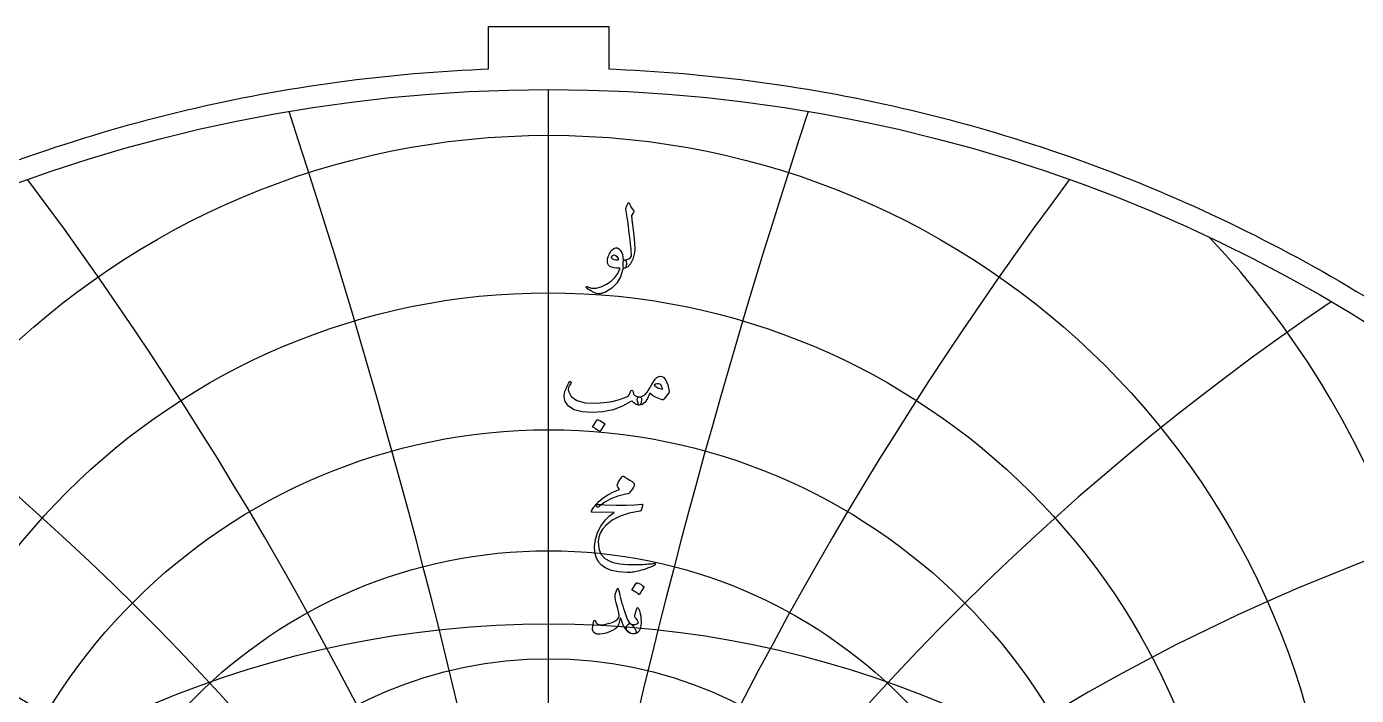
# Model space of a CAD drawing. Header units: millimetres. Extents: x -59 to 59, y -59 to 61.
# Drawn here: x -19.7 to 30.5, y 35.6 to 60.9 of the extents above; entities that cross this region are included whole.
import ezdxf

# ---------------------------------------------------------------- set-up
doc = ezdxf.new("R2010")
doc.units = ezdxf.units.MM
for name, color, linetype in [('CUT_OUTER', 1, 'Continuous'), ('ENGRAVE', 7, 'Continuous'), ('ENGRAVE_FINE', 8, 'Continuous'), ('TEXT', 5, 'Continuous')]:
    doc.layers.add(name, color=color, linetype=linetype)

msp = doc.modelspace()

# ---------------------------------------------------------------- linework, layer by layer
at = {"layer": 'CUT_OUTER'}
msp.add_lwpolyline([(-19.986, 55.8571), (-19.6429, 55.9787), (-19.299, 56.0982), (-18.9545, 56.2155), (-18.6092, 56.3308), (-18.2632, 56.4439), (-17.9165, 56.5549), (-17.5692, 56.6637), (-17.2211, 56.7705), (-16.8725, 56.8751), (-16.5232, 56.9775), (-16.1733, 57.0779), (-15.8227, 57.176), (-15.4716, 57.272), (-15.1199, 57.3659), (-14.7676, 57.4576), (-14.4148, 57.5471), (-14.0614, 57.6345), (-13.7075, 57.7197), (-13.3531, 57.8027), (-12.9982, 57.8835), (-12.6428, 57.9622), (-12.2869, 58.0387), (-11.9305, 58.113), (-11.5737, 58.1851), (-11.2165, 58.255), (-10.8588, 58.3227), (-10.5008, 58.3883), (-10.1423, 58.4516), (-9.7835, 58.5127), (-9.4243, 58.5717), (-9.0647, 58.6284), (-8.7048, 58.6829), (-8.3446, 58.7352), (-7.984, 58.7853), (-7.6232, 58.8332), (-7.262, 58.8788), (-6.9006, 58.9223), (-6.5389, 58.9635), (-6.177, 59.0025), (-5.8149, 59.0393), (-5.4525, 59.0739), (-5.0899, 59.1062), (-4.7272, 59.1364), (-4.3642, 59.1643), (-4.0011, 59.1899), (-3.6379, 59.2134), (-3.2745, 59.2346), (-2.9109, 59.2535), (-2.5473, 59.2703), (-2.275, 59.2812), (-2.275, 60.885), (2.275, 60.885), (2.275, 59.2812), (2.5473, 59.2703), (2.9109, 59.2535), (3.2745, 59.2346), (3.6379, 59.2134), (4.0011, 59.1899), (4.3642, 59.1643), (4.7272, 59.1364), (5.0899, 59.1062), (5.4525, 59.0739), (5.8149, 59.0393), (6.177, 59.0025), (6.5389, 58.9635), (6.9006, 58.9223), (7.262, 58.8788), (7.6232, 58.8332), (7.984, 58.7853), (8.3446, 58.7352), (8.7048, 58.6829), (9.0647, 58.6284), (9.4243, 58.5717), (9.7835, 58.5127), (10.1423, 58.4516), (10.5008, 58.3883), (10.8588, 58.3227), (11.2165, 58.255), (11.5737, 58.1851), (11.9305, 58.113), (12.2869, 58.0387), (12.6428, 57.9622), (12.9982, 57.8835), (13.3531, 57.8027), (13.7075, 57.7197), (14.0614, 57.6345), (14.4148, 57.5471), (14.7676, 57.4576), (15.1199, 57.3659), (15.4716, 57.272), (15.8227, 57.176), (16.1733, 57.0779), (16.5232, 56.9775), (16.8725, 56.8751), (17.2211, 56.7705), (17.5692, 56.6637), (17.9165, 56.5549), (18.2632, 56.4439), (18.6092, 56.3308), (18.9545, 56.2155), (19.299, 56.0982), (19.6429, 55.9787), (19.986, 55.8571), (20.3283, 55.7334), (20.6699, 55.6076), (21.0108, 55.4798), (21.3508, 55.3498), (21.69, 55.2177), (22.0284, 55.0836), (22.366, 54.9474), (22.7027, 54.8092), (23.0386, 54.6688), (23.3736, 54.5264), (23.7077, 54.382), (24.0409, 54.2355), (24.3733, 54.087), (24.7047, 53.9364), (25.0352, 53.7838), (25.3647, 53.6292), (25.6933, 53.4725), (26.0209, 53.3139), (26.3475, 53.1532), (26.6732, 52.9905), (26.9978, 52.8259), (27.3215, 52.6592), (27.6441, 52.4906), (27.9656, 52.32), (28.2861, 52.1474), (28.6056, 51.9729), (28.9239, 51.7964), (29.2412, 51.6179), (29.5574, 51.4375), (29.8724, 51.2552), (30.1863, 51.0709), (30.4991, 50.8847), (30.8108, 50.6967)], dxfattribs=at)
at = {"layer": 'ENGRAVE'}
msp.add_lwpolyline([(0, -58.5), (0, 58.5)], dxfattribs=at)
for centre, radius in [((0, 0), 58.5), ((0, 27.0473), 29.7251), ((0, 25.0744), 25.7428), ((0, 23.4868), 22.1496), ((0, 22.2075), 18.8572), ((0, 0), 38.2935), ((0, 21.1807), 15.7989)]:
    msp.add_circle(centre, radius, dxfattribs=at)
for centre, radius, start, end in [((0, 29.5146), 34.2165, 136.88769, 43.11231), ((0, 32.6337), 39.3859, 161.726, 18.274), ((0, 36.6399), 45.4807, 179.80623, 0.19377)]:
    msp.add_arc(centre, radius, start, end, dxfattribs=at)
at = {"layer": 'ENGRAVE_FINE'}
for centre, radius, start, end in [((-275.5966, -29.9181), 279.8482, 3.451, 18.239562), ((-275.5966, -29.9181), 279.8482, 3.451, 18.239562), ((275.5966, -29.9181), 279.8482, 161.760438, 176.549), ((275.5966, -29.9181), 279.8482, 161.760438, 176.549), ((-133.514, -29.9181), 142.0826, 6.94881, 36.750249), ((-133.514, -29.9181), 142.0826, 6.94881, 36.750249), ((133.514, -29.9181), 142.0826, 143.249751, 173.05119), ((133.514, -29.9181), 142.0826, 143.249751, 173.05119), ((-84.1692, -29.9181), 97.1902, 10.542635, 55.81567), ((-84.1692, -29.9181), 97.1902, 10.542635, 55.81567), ((84.1692, -29.9181), 97.1902, 124.18433, 169.457365), ((84.1692, -29.9181), 97.1902, 124.18433, 169.457365), ((-57.9134, -29.9181), 75.6006, 14.286701, 75.731907), ((-57.9134, -29.9181), 75.6006, 14.286701, 75.731907), ((57.9134, -29.9181), 75.6006, 104.268093, 165.713299), ((57.9134, -29.9181), 75.6006, 104.268093, 165.713299)]:
    msp.add_arc(centre, radius, start, end, dxfattribs=at)
at = {"layer": 'TEXT'}
for points in [[(2.9234, 54.0301), (2.9468, 54.0865), (2.9649, 54.1312), (2.9779, 54.1643), (2.9857, 54.1857), (2.9918, 54.1994), (2.9995, 54.2091), (3.0091, 54.2149), (3.0203, 54.2169), (3.0331, 54.2147), (3.0437, 54.2082), (3.0521, 54.1974), (3.0584, 54.1823), (3.0871, 54.1081), (3.1215, 54.0413), (3.1615, 53.9818), (3.2071, 53.9297), (3.2199, 53.9131), (3.2236, 53.8943), (3.2181, 53.8733), (3.2037, 53.8501), (3.1275, 53.7429), (3.1327, 53.6949), (3.1379, 53.6478), (3.1431, 53.6015), (3.1483, 53.5561), (3.1535, 53.5115), (3.1587, 53.4679), (3.1639, 53.425), (3.1691, 53.3831), (3.2169, 52.9947), (3.246, 52.6912), (3.2566, 52.4723), (3.2486, 52.3383), (3.1833, 52.095), (3.0981, 51.9153), (2.9931, 51.7992), (2.8681, 51.7467), (2.8646, 51.7467), (2.8612, 51.7467), (2.8577, 51.7467), (2.8542, 51.7467), (2.8337, 51.7661), (2.8205, 51.8107), (2.8147, 51.8803), (2.8162, 51.975), (2.8194, 52.01), (2.8292, 52.0355), (2.8454, 52.0515), (2.8681, 52.058), (2.9559, 52.0756), (3.0289, 52.1073), (3.0873, 52.1534), (3.131, 52.2137), (3.1281, 52.2862), (3.1228, 52.3685), (3.1151, 52.4609), (3.1051, 52.5631), (3.0928, 52.6749), (3.0787, 52.7958), (3.0626, 52.9258), (3.0445, 53.0648), (3.0279, 53.2015), (3.0125, 53.3243), (2.9985, 53.4333), (2.9857, 53.5284), (2.9747, 53.6097), (2.9658, 53.6772), (2.9591, 53.7308), (2.9546, 53.7706), (2.92, 53.9678), (2.9189, 53.9872), (2.9191, 54.0041), (2.9206, 54.0184), (2.9234, 54.0301)], [(2.7989, 51.7086), (2.7178, 51.4238), (2.5818, 51.1853), (2.3909, 50.9931), (2.145, 50.8471), (2.1106, 50.8323), (2.0767, 50.819), (2.0432, 50.8073), (2.0101, 50.797), (1.9776, 50.7884), (1.9461, 50.7818), (1.9154, 50.7772), (1.8855, 50.7745), (1.8111, 50.7851), (1.7125, 50.8238), (1.5897, 50.8906), (1.4427, 50.9855), (1.4269, 50.9992), (1.4176, 51.0123), (1.4148, 51.0251), (1.4185, 51.0374), (1.4267, 51.0469), (1.4375, 51.0513), (1.4509, 51.0504), (1.4669, 51.0444), (1.6198, 50.9948), (1.7912, 50.995), (1.9813, 51.045), (2.19, 51.1447), (2.3604, 51.2604), (2.5013, 51.3964), (2.6129, 51.5527), (2.6951, 51.7294), (2.6944, 51.7356), (2.6925, 51.7406), (2.6893, 51.7443), (2.6847, 51.7467), (2.5656, 51.7536), (2.4642, 51.7674), (2.3805, 51.7882), (2.3145, 51.8159), (2.2635, 51.8587), (2.2315, 51.9179), (2.2185, 51.9936), (2.2246, 52.0857), (2.2265, 52.0979), (2.2289, 52.1104), (2.2317, 52.123), (2.235, 52.1359), (2.2386, 52.1492), (2.2427, 52.1631), (2.2473, 52.1777), (2.2522, 52.193), (2.2929, 52.2918), (2.3422, 52.3737), (2.4002, 52.4388), (2.4667, 52.487), (2.5349, 52.5134), (2.5974, 52.513), (2.6542, 52.4857), (2.7055, 52.4317), (2.7502, 52.3564), (2.7842, 52.2691), (2.8073, 52.1696), (2.8196, 52.058), (2.8264, 52.0581), (2.833, 52.0585), (2.8394, 52.059), (2.8456, 52.0598), (2.8517, 52.0605), (2.8581, 52.0611), (2.8647, 52.0614), (2.8715, 52.0615), (2.8949, 52.0565), (2.913, 52.0416), (2.926, 52.0167), (2.9338, 51.9819), (2.937, 51.9437), (2.9364, 51.9049), (2.9319, 51.8658), (2.9234, 51.8262), (2.9124, 51.7914), (2.9001, 51.7666), (2.8865, 51.7516), (2.8715, 51.7467), (2.8058, 51.7467), (2.8054, 51.7404), (2.8041, 51.732), (2.8019, 51.7214), (2.7989, 51.7086)], [(2.6328, 52.0961), (2.5965, 52.1594), (2.5567, 52.2042), (2.5135, 52.2304), (2.4667, 52.2379), (2.4389, 52.2306), (2.414, 52.2189), (2.3922, 52.2029), (2.3733, 52.1826), (2.3673, 52.1718), (2.3664, 52.1601), (2.3707, 52.1476), (2.3803, 52.1341), (2.4159, 52.1028), (2.4676, 52.0814), (2.5353, 52.0699), (2.619, 52.0684), (2.6276, 52.0701), (2.6328, 52.0753), (2.6345, 52.084), (2.6328, 52.0961)], [(0.7888, 47.4447), (0.8011, 47.4581), (0.8139, 47.4637), (0.8271, 47.4615), (0.8407, 47.4516), (0.8511, 47.4386), (0.8545, 47.4239), (0.8511, 47.4075), (0.8407, 47.3893), (0.7879, 47.3076), (0.7542, 47.2319), (0.7395, 47.1623), (0.7438, 47.0987), (0.8522, 46.8898), (1.063, 46.7441), (1.3763, 46.6615), (1.7921, 46.642), (2.1007, 46.6647), (2.3967, 46.7121), (2.6802, 46.7841), (2.9511, 46.8807), (2.9989, 46.909), (3.0385, 46.9525), (3.0698, 47.0111), (3.093, 47.0848), (3.1007, 47.1058), (3.1137, 47.1203), (3.1319, 47.1283), (3.1552, 47.1298), (3.1719, 47.1227), (3.1838, 47.1082), (3.1909, 47.0864), (3.1933, 47.0572), (3.2095, 46.9849), (3.2547, 46.9309), (3.3289, 46.895), (3.432, 46.8773), (3.4692, 46.869), (3.4943, 46.8479), (3.5072, 46.8137), (3.5081, 46.7666), (3.4956, 46.6788), (3.4787, 46.6161), (3.4575, 46.5784), (3.432, 46.5659), (3.3561, 46.5758), (3.2841, 46.6057), (3.216, 46.6554), (3.1518, 46.725), (3.1464, 46.7278), (3.1371, 46.7259), (3.1239, 46.7192), (3.1068, 46.7077), (2.7842, 46.5261), (2.4322, 46.3964), (2.0507, 46.3185), (1.6399, 46.2926), (1.2602, 46.3185), (0.9652, 46.3964), (0.7551, 46.5261), (0.6297, 46.7077), (0.6011, 46.8092), (0.5916, 46.9127), (0.6011, 47.0185), (0.6297, 47.1264), (0.6682, 47.2267), (0.7075, 47.3132), (0.7477, 47.3858), (0.7888, 47.4447)], [(4.2346, 47.6661), (4.343, 47.6276), (4.4327, 47.519), (4.5039, 47.3404), (4.5564, 47.0918), (4.5583, 47.0738), (4.5573, 47.058), (4.5532, 47.0444), (4.546, 47.0329), (4.3557, 46.7942), (4.3425, 46.7797), (4.3272, 46.7709), (4.3097, 46.7676), (4.29, 46.77), (4.1607, 46.8141), (4.0392, 46.8703), (3.9254, 46.9387), (3.8195, 47.0191), (3.7341, 46.8208), (3.6404, 46.6792), (3.5386, 46.5942), (3.4285, 46.5659), (3.4162, 46.5704), (3.4035, 46.5841), (3.3903, 46.6068), (3.3766, 46.6385), (3.3557, 46.7173), (3.3481, 46.7804), (3.3539, 46.828), (3.3732, 46.86), (3.3844, 46.8675), (3.3974, 46.8729), (3.4121, 46.8762), (3.4285, 46.8773), (3.5072, 46.8907), (3.5842, 46.9274), (3.6595, 46.9875), (3.733, 47.071), (3.7652, 47.1194), (3.8134, 47.199), (3.8776, 47.3097), (3.9579, 47.4516), (4.0206, 47.5454), (4.0876, 47.6124), (4.159, 47.6527), (4.2346, 47.6661)], [(3.9855, 47.327), (4.0504, 47.273), (4.1239, 47.2284), (4.2061, 47.1934), (4.2969, 47.1679), (4.2919, 47.236), (4.2736, 47.2916), (4.2418, 47.3346), (4.1966, 47.3651), (4.1445, 47.3809), (4.0919, 47.3798), (4.039, 47.3618), (3.9855, 47.327)], [(1.8371, 46.0089), (1.8414, 46.0132), (1.8475, 46.0158), (1.8553, 46.0167), (1.8648, 46.0158), (1.932, 45.9886), (1.9954, 45.9553), (2.0548, 45.9159), (2.1104, 45.8705), (2.1158, 45.8636), (2.1182, 45.8567), (2.1175, 45.8497), (2.1139, 45.8428), (1.9513, 45.5799), (1.9452, 45.5736), (1.9374, 45.5721), (1.9279, 45.5753), (1.9167, 45.5833), (1.9069, 45.5903), (1.8916, 45.6006), (1.8706, 45.6145), (1.844, 45.6318), (1.8114, 45.6525), (1.7722, 45.6768), (1.7266, 45.7044), (1.6745, 45.7356), (1.6676, 45.7408), (1.6641, 45.7459), (1.6641, 45.7511), (1.6676, 45.7563)], [(2.92, 43.2017), (2.6177, 43.1227), (2.3509, 43.0209), (2.1195, 42.8961), (1.9236, 42.7484), (1.8935, 42.7257), (1.8656, 42.713), (1.8399, 42.7102), (1.8163, 42.7173), (1.7889, 42.75), (1.793, 42.796), (1.8287, 42.8555), (1.8959, 42.9283), (2.0548, 43.0602), (2.2375, 43.1792), (2.444, 43.2851), (2.6743, 43.3781), (2.6086, 43.475), (2.5963, 43.4992), (2.5904, 43.5234), (2.5911, 43.5476), (2.5982, 43.5718), (2.6447, 43.6642), (2.6873, 43.7405), (2.726, 43.8008), (2.7608, 43.8452), (2.7831, 43.8661), (2.8049, 43.8772), (2.8263, 43.8782), (2.8473, 43.8694), (2.9691, 43.8006), (3.0713, 43.7362), (3.1541, 43.6761), (3.2175, 43.6203), (3.2298, 43.6023), (3.2357, 43.5796), (3.235, 43.5522), (3.2279, 43.5199), (3.2056, 43.4696), (3.1699, 43.4084), (3.1208, 43.3364), (3.0584, 43.2536), (3.0419, 43.2412), (3.0134, 43.2285), (2.9727, 43.2153), (2.92, 43.2017)], [(2.1035, 42.8003), (2.5474, 42.7848), (2.9312, 42.783), (3.2549, 42.7951), (3.5185, 42.8211), (3.5266, 42.8221), (3.5336, 42.8215), (3.5396, 42.8195), (3.5444, 42.8159), (3.548, 42.811), (3.5501, 42.8051), (3.5506, 42.7981), (3.5496, 42.79), (3.5428, 42.7584), (3.5362, 42.7294), (3.5298, 42.703), (3.5237, 42.6792), (3.5177, 42.6581), (3.512, 42.6395), (3.5065, 42.6235), (3.5012, 42.6101), (3.4899, 42.5886), (3.477, 42.5729), (3.4623, 42.5627), (3.4458, 42.5582), (3.0462, 42.4857), (2.6985, 42.3722), (2.4027, 42.2176), (2.1588, 42.0219), (2.0356, 41.8811), (1.9461, 41.7322), (1.8903, 41.575), (1.8682, 41.4095), (1.8894, 41.1499), (1.9737, 40.9382), (2.1212, 40.7745), (2.3318, 40.6588), (2.441, 40.6238), (2.561, 40.5948), (2.6918, 40.5719), (2.8335, 40.555), (2.9857, 40.544), (3.1483, 40.5386), (3.3213, 40.5388), (3.5047, 40.5446), (3.5698, 40.5483), (3.634, 40.5524), (3.697, 40.557), (3.7589, 40.5619), (3.8194, 40.5673), (3.8779, 40.5732), (3.9344, 40.5794), (3.989, 40.5861), (4.0057, 40.587), (4.0176, 40.5827), (4.0247, 40.5732), (4.0271, 40.5585), (4.0258, 40.5414), (4.0219, 40.5282), (4.0154, 40.5189), (4.0063, 40.5135), (3.9086, 40.4722), (3.816, 40.4348), (3.7287, 40.4013), (3.6465, 40.3716), (3.5697, 40.3457), (3.4986, 40.3232), (3.4331, 40.3042), (3.3732, 40.2886), (3.3169, 40.2771), (3.262, 40.267), (3.2087, 40.2581), (3.157, 40.2506), (3.1065, 40.2447), (3.0571, 40.241), (3.0087, 40.2395), (2.9615, 40.2402), (2.6389, 40.2653), (2.3699, 40.3197), (2.1545, 40.4036), (1.9928, 40.5169), (1.8741, 40.6586), (1.7912, 40.824), (1.7443, 41.0132), (1.7333, 41.2262), (1.7672, 41.4904), (1.8483, 41.7469), (1.9766, 41.9955), (2.1519, 42.2364), (2.2205, 42.3093), (2.2981, 42.3791), (2.3848, 42.4459), (2.4806, 42.5097), (1.6433, 42.5166), (1.6232, 42.5253), (1.6148, 42.5409), (1.618, 42.5633), (1.633, 42.5928), (1.6611, 42.6356), (1.6866, 42.6741), (1.7095, 42.7082), (1.7298, 42.7381), (1.7476, 42.7634), (1.7627, 42.7839), (1.7752, 42.7997), (1.7852, 42.8107), (1.8077, 42.8127), (1.8682, 42.8116), (1.9668, 42.8075), (2.1035, 42.8003)], [(3.3196, 39.8465), (3.3239, 39.8508), (3.3299, 39.8534), (3.3377, 39.8543), (3.3472, 39.8534), (3.4145, 39.8262), (3.4778, 39.7929), (3.5373, 39.7535), (3.5929, 39.7081), (3.5983, 39.7012), (3.6007, 39.6943), (3.6, 39.6874), (3.5963, 39.6804), (3.4337, 39.4175), (3.4277, 39.4112), (3.4199, 39.4097), (3.4104, 39.413), (3.3991, 39.421), (3.3894, 39.4279), (3.3741, 39.4383), (3.3531, 39.4521), (3.3265, 39.4694), (3.2938, 39.4902), (3.2547, 39.5144), (3.2091, 39.5421), (3.157, 39.5732), (3.15, 39.5784), (3.1466, 39.5836), (3.1466, 39.5888), (3.15, 39.5939)], [(2.6518, 39.549), (2.6717, 39.4583), (2.6934, 39.366), (2.7167, 39.2723), (2.7418, 39.1771), (2.7686, 39.0799), (2.7971, 38.9803), (2.8274, 38.8783), (2.8594, 38.774), (2.9241, 38.5863), (2.9831, 38.4453), (3.0365, 38.3511), (3.0843, 38.3035), (3.126, 38.2752), (3.1682, 38.2352), (3.2108, 38.1835), (3.2538, 38.1201), (3.2945, 38.0416), (3.3057, 37.9826), (3.2876, 37.943), (3.24, 37.9229), (3.0862, 37.9385), (2.9502, 38.0406), (2.832, 38.2291), (2.7314, 38.5041), (2.7293, 38.5087), (2.7262, 38.5119), (2.7223, 38.5139), (2.7176, 38.5145), (2.7141, 38.5139), (2.7107, 38.5119), (2.7072, 38.5087), (2.7037, 38.5041), (2.694, 38.4596), (2.6821, 38.4125), (2.6681, 38.3627), (2.6518, 38.3104), (2.6341, 38.2609), (2.6155, 38.2196), (2.5961, 38.1865), (2.5757, 38.1616), (2.5026, 38.0979), (2.4114, 38.0414), (2.302, 37.9923), (2.1744, 37.9506), (2.0447, 37.9197), (1.9322, 37.9065), (1.8371, 37.911), (1.7592, 37.9333), (1.6926, 37.9891), (1.6624, 38.0873), (1.6684, 38.2278), (1.7108, 38.4107), (1.7149, 38.4168), (1.7203, 38.4211), (1.727, 38.4237), (1.735, 38.4246), (1.7445, 38.4235), (1.7523, 38.4203), (1.7584, 38.4148), (1.7627, 38.4073), (1.7791, 38.369), (1.7973, 38.3372), (1.8172, 38.3119), (1.8388, 38.2931), (1.9063, 38.268), (1.998, 38.262), (2.1139, 38.2749), (2.254, 38.3069), (2.4034, 38.355), (2.5195, 38.409), (2.6023, 38.4691), (2.6518, 38.5353), (2.6601, 38.6023), (2.6467, 38.7169), (2.6116, 38.8791), (2.555, 39.0888), (2.5277, 39.1993), (2.5117, 39.2886), (2.507, 39.3567), (2.5135, 39.4037), (2.5792, 39.5905), (2.5863, 39.6102), (2.5939, 39.6242), (2.6019, 39.6327), (2.6103, 39.6355), (2.6207, 39.6301), (2.6311, 39.6138), (2.6415, 39.5868), (2.6518, 39.549)], [(3.3507, 38.4315), (3.3304, 38.4654), (3.3109, 38.4946), (3.2923, 38.5191), (3.2746, 38.5387), (3.2618, 38.5556), (3.2547, 38.5751), (3.2532, 38.5971), (3.2573, 38.6218), (3.3299, 38.8847), (3.3401, 38.9076), (3.3533, 38.9141), (3.3695, 38.9042), (3.3888, 38.8778), (3.4177, 38.8218), (3.4424, 38.7541), (3.4627, 38.6748), (3.4787, 38.5837), (3.488, 38.4964), (3.4917, 38.4107), (3.4897, 38.3268), (3.4822, 38.2447), (3.4698, 38.1731), (3.4536, 38.1106), (3.4335, 38.0572), (3.4095, 38.0129), (3.3799, 37.98), (3.3395, 37.9541), (3.2882, 37.935), (3.2261, 37.9229), (3.1626, 37.9205), (3.1033, 37.9307), (3.0484, 37.9534), (2.9978, 37.9887), (2.9587, 38.0334), (2.9381, 38.0847), (2.9362, 38.1424), (2.9528, 38.2066), (2.9794, 38.2592), (3.0108, 38.2922), (3.0469, 38.3059), (3.0878, 38.3), (3.182, 38.2773), (3.2642, 38.2749), (3.3343, 38.2929), (3.3922, 38.3312), (3.3935, 38.3413), (3.387, 38.3614), (3.3728, 38.3915), (3.3507, 38.4315)]]:
    msp.add_lwpolyline(points, close=True, dxfattribs=at)

doc.saveas('drawing.dxf')
